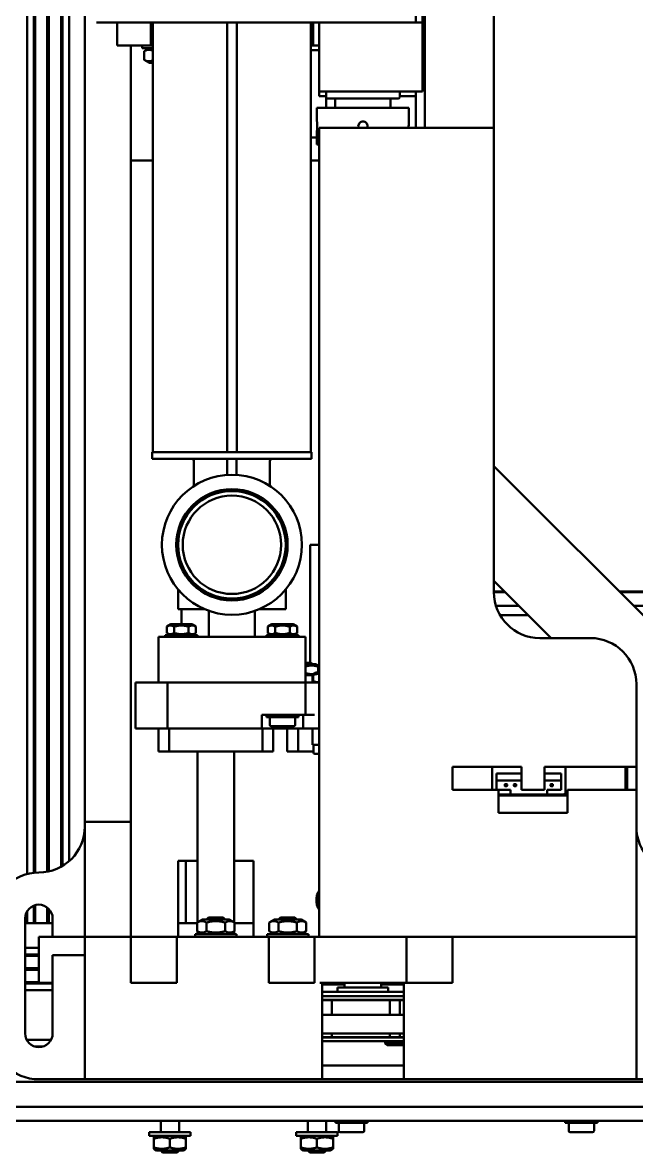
# Model space of a CAD drawing. Header units: millimetres. Extents: x -2015 to 3360, y -4745 to 2376.
# Drawn here: x 880.4 to 1014, y 1441.4 to 1687.2 of the extents above; entities that cross this region are included whole.
import ezdxf

# ---------------------------------------------------------------- set-up
doc = ezdxf.new("R2010")
doc.units = ezdxf.units.MM
doc.header["$LTSCALE"] = 8
doc.layers.add('Visible (ISO)', color=7, linetype='Continuous', lineweight=50)

msp = doc.modelspace()

# ---------------------------------------------------------------- linework, layer by layer
at = {"layer": 'Visible (ISO)'}
for p, q in [((893.98, 1513.31), (893.98, 1783.31)), ((967.98, 1783.31), (967.98, 1664.31)), ((982.98, 1664.31), (982.98, 1783.31)), ((881.4, 1501.97), (881.4, 1768.64)), ((882.86, 1502.24), (882.86, 1768.37)), ((883.14, 1502.27), (883.14, 1768.34)), ((885.78, 1502.47), (885.78, 1768.14)), ((885.98, 1502.51), (885.98, 1768.1)), ((886.18, 1502.55), (886.18, 1768.06)), ((888.82, 1503.55), (888.82, 1767.06)), ((889.11, 1503.72), (889.11, 1766.89)), ((890.56, 1504.77), (890.56, 1765.84)), ((967.48, 1717.23), (967.48, 1687.23)), ((965.98, 1690.13), (965.98, 1687.23)), ((905.61, 1687.23), (896.53, 1687.23)), ((900.98, 1687.23), (900.98, 1682.23)), ((905.61, 1687.23), (918.78, 1687.23)), ((908.31, 1682.23), (908.31, 1687.23)), ((908.79, 1687.23), (908.79, 1593.79)), ((933.18, 1687.23), (918.78, 1687.23)), ((924.93, 1687.23), (924.93, 1593.79)), ((927.03, 1687.23), (927.03, 1593.79)), ((933.18, 1687.23), (946.35, 1687.23)), ((943.18, 1687.23), (943.18, 1593.79)), ((943.66, 1687.23), (943.66, 1682.23)), ((944.98, 1687.23), (944.98, 1672.23)), ((951.16, 1687.23), (946.35, 1687.23)), ((951.16, 1687.23), (967.48, 1687.23)), ((967.48, 1687.23), (967.48, 1672.23)), ((900.98, 1682.23), (908.31, 1682.23)), ((903.98, 1682.23), (903.98, 1513.31)), ((906.44, 1682.23), (906.44, 1681.65)), ((908.79, 1681.65), (906.44, 1681.65)), ((908.04, 1681.65), (906.9, 1681)), ((908.79, 1682.23), (908.31, 1682.23)), ((943.66, 1682.23), (943.18, 1682.23)), ((943.66, 1682.23), (944.98, 1682.23)), ((906.9, 1679.11), (906.9, 1681)), ((908.04, 1678.45), (906.9, 1679.11)), ((943.18, 1681.23), (944.98, 1681.23)), ((908.04, 1678.45), (908.79, 1678.45)), ((944.98, 1672.23), (944.98, 1671.23)), ((944.98, 1672.23), (967.48, 1672.23)), ((946.48, 1672.23), (946.48, 1671.01)), ((962.48, 1672.23), (962.48, 1671.01)), ((965.98, 1671.23), (965.98, 1672.23)), ((944.98, 1671.23), (946.48, 1671.23)), ((946.48, 1671.01), (946.48, 1668.71)), ((962.18, 1670.71), (946.78, 1670.71)), ((948.48, 1670.71), (948.48, 1668.71)), ((960.48, 1670.71), (960.48, 1668.71)), ((962.48, 1671.23), (965.98, 1671.23)), ((965.98, 1664.31), (965.98, 1671.23)), ((944.48, 1668.71), (964.48, 1668.71)), ((944.48, 1665.71), (944.48, 1668.71)), ((964.48, 1665.71), (964.48, 1668.71)), ((972.98, 1664.31), (944.98, 1664.31)), ((944.98, 1664.31), (944.98, 1488.31)), ((972.98, 1664.31), (982.98, 1664.31)), ((982.98, 1563.31), (982.98, 1664.31)), ((943.18, 1662.23), (944.48, 1662.23)), ((944.48, 1660.71), (944.48, 1663.71)), ((944.98, 1660.71), (944.48, 1660.71)), ((903.98, 1657.23), (908.79, 1657.23)), ((943.18, 1657.23), (944.98, 1657.23)), ((943.31, 1593.79), (908.66, 1593.79)), ((908.66, 1592.29), (908.66, 1593.79)), ((943.31, 1592.29), (943.31, 1593.79)), ((943.31, 1592.29), (908.66, 1592.29)), ((917.73, 1591.79), (917.73, 1586.68)), ((924.98, 1592.29), (924.98, 1588.81)), ((926.98, 1588.81), (926.98, 1592.29)), ((934.23, 1586.68), (934.23, 1591.79)), ((982.98, 1590.73), (1060.94, 1512.77)), ((926.48, 1585.73), (926.48, 1585.3)), ((918.48, 1583.14), (918.48, 1582.59)), ((914.28, 1570.43), (914.28, 1573.61)), ((937.68, 1573.61), (937.68, 1570.43)), ((944.98, 1573.61), (942.98, 1573.61)), ((942.98, 1547.91), (942.98, 1573.61)), ((914.28, 1559.61), (914.28, 1563.87)), ((937.68, 1563.87), (937.68, 1559.61)), ((995.41, 1553.31), (982.98, 1565.73)), ((982.98, 1563.46), (985.26, 1563.46)), ((1010.25, 1563.47), (1011.49, 1563.47)), ((1010.26, 1563.46), (1096.51, 1563.46)), ((1011.49, 1563.47), (1013.43, 1563.47)), ((1013.43, 1563.47), (1013.73, 1563.47)), ((1013.43, 1563.46), (1013.43, 1563.47)), ((1013.73, 1563.47), (1020.43, 1563.47)), ((1013.73, 1563.46), (1013.73, 1563.47)), ((982.98, 1563.31), (985.41, 1563.31)), ((1010.41, 1563.31), (1096.51, 1563.31)), ((914.28, 1559.61), (920, 1559.61)), ((914.98, 1556.31), (914.98, 1559.61)), ((920.98, 1559.23), (920.98, 1553.61)), ((930.98, 1553.61), (930.98, 1559.23)), ((931.97, 1559.61), (937.68, 1559.61)), ((983.44, 1560.31), (988.41, 1560.31)), ((1013.41, 1560.31), (1096.51, 1560.31)), ((912.68, 1556.31), (911.81, 1555.8)), ((917.28, 1556.31), (912.68, 1556.31)), ((917.28, 1556.31), (918.16, 1555.8)), ((934.68, 1556.31), (933.81, 1555.8)), ((939.28, 1556.31), (934.68, 1556.31)), ((939.28, 1556.31), (940.16, 1555.8)), ((984.32, 1558.31), (990.41, 1558.31)), ((909.98, 1553.61), (909.98, 1543.61)), ((941.98, 1553.61), (909.98, 1553.61)), ((918.48, 1553.91), (911.48, 1553.91)), ((911.48, 1553.91), (911.48, 1553.61)), ((911.81, 1554.41), (911.81, 1555.8)), ((912.68, 1553.91), (911.81, 1554.41)), ((913.4, 1554.41), (913.4, 1555.8)), ((916.57, 1554.41), (916.57, 1555.8)), ((917.28, 1553.91), (918.16, 1554.41)), ((918.16, 1554.41), (918.16, 1555.8)), ((918.48, 1553.91), (918.48, 1553.61)), ((940.48, 1553.91), (933.48, 1553.91)), ((933.48, 1553.91), (933.48, 1553.61)), ((933.81, 1554.41), (933.81, 1555.8)), ((934.68, 1553.91), (933.81, 1554.41)), ((935.4, 1554.41), (935.4, 1555.8)), ((938.57, 1554.41), (938.57, 1555.8)), ((939.28, 1553.91), (940.16, 1554.41)), ((940.16, 1554.41), (940.16, 1555.8)), ((940.48, 1553.91), (940.48, 1553.61)), ((941.98, 1553.61), (941.98, 1543.61)), ((1003.98, 1553.31), (992.98, 1553.31)), ((941.98, 1547.91), (943.19, 1547.91)), ((944.3, 1547.61), (941.98, 1547.61)), ((943.19, 1547.91), (943.5, 1547.61)), ((944.3, 1547.61), (944.75, 1547.35)), ((944.71, 1545.81), (944.71, 1547.1)), ((944.79, 1545.81), (944.79, 1547.1)), ((941.98, 1545.21), (943.69, 1545.21)), ((943.5, 1543.61), (943.5, 1545.21)), ((943.69, 1543.91), (943.69, 1545.3)), ((944.18, 1545.81), (943.73, 1545.55)), ((944.98, 1545.81), (944.18, 1545.81)), ((909.98, 1543.61), (904.98, 1543.61)), ((904.98, 1543.61), (904.98, 1533.61)), ((910.98, 1543.61), (909.98, 1543.61)), ((911.98, 1543.61), (910.98, 1543.61)), ((911.98, 1533.61), (911.98, 1543.61)), ((911.98, 1543.61), (941.98, 1543.61)), ((943.98, 1543.61), (941.98, 1543.61)), ((941.98, 1536.61), (941.98, 1543.61)), ((943.83, 1543.61), (943.73, 1543.67)), ((943.98, 1543.61), (944.98, 1543.61)), ((1013.98, 1525.31), (1013.98, 1543.31)), ((932.48, 1533.61), (932.48, 1536.61)), ((932.48, 1536.61), (941.98, 1536.61)), ((933.48, 1536.11), (933.48, 1536.61)), ((940.48, 1536.11), (940.48, 1536.61)), ((941.48, 1533.61), (941.48, 1536.61)), ((941.98, 1536.61), (943.98, 1536.61)), ((933.48, 1536.11), (940.48, 1536.11)), ((934.23, 1534.41), (934.23, 1536.11)), ((939.43, 1534.11), (934.53, 1534.11)), ((939.73, 1534.41), (939.73, 1536.11)), ((904.98, 1533.61), (911.98, 1533.61)), ((909.98, 1533.61), (909.98, 1528.61)), ((911.98, 1533.61), (932.48, 1533.61)), ((912.36, 1533.61), (912.36, 1528.61)), ((941.48, 1533.61), (932.48, 1533.61)), ((932.61, 1533.61), (932.61, 1528.61)), ((934.98, 1533.61), (934.98, 1528.61)), ((937.98, 1533.61), (937.98, 1528.61)), ((940.36, 1533.61), (940.36, 1528.61)), ((944.98, 1533.61), (941.48, 1533.61)), ((943.48, 1533.61), (943.48, 1530.11)), ((943.48, 1530.11), (944.98, 1530.11)), ((943.73, 1528.41), (943.73, 1530.11)), ((909.98, 1528.61), (912.36, 1528.61)), ((932.61, 1528.61), (912.36, 1528.61)), ((918.48, 1528.61), (918.48, 1491.44)), ((926.48, 1528.61), (926.48, 1491.44)), ((932.61, 1528.61), (934.98, 1528.61)), ((937.98, 1528.61), (940.36, 1528.61)), ((943.73, 1528.61), (940.36, 1528.61)), ((944.98, 1528.11), (944.03, 1528.11)), ((973.98, 1520.31), (973.98, 1525.31)), ((973.98, 1525.31), (988.98, 1525.31)), ((982.58, 1525.31), (982.58, 1520.31)), ((988.98, 1525.31), (988.98, 1520.31)), ((993.98, 1525.31), (1003.98, 1525.31)), ((993.98, 1520.31), (993.98, 1525.31)), ((998.58, 1519.81), (998.58, 1525.31)), ((1013.98, 1525.31), (1003.98, 1525.31)), ((1011.58, 1525.31), (1011.58, 1520.31)), ((1011.98, 1520.31), (1011.98, 1525.31)), ((1013.98, 1525.31), (1013.98, 1520.31)), ((983.58, 1520.31), (983.58, 1523.81)), ((983.58, 1523.81), (988.98, 1523.81)), ((983.58, 1522.31), (988.98, 1522.31)), ((993.98, 1523.81), (997.58, 1523.81)), ((993.98, 1522.31), (997.58, 1522.31)), ((997.58, 1523.81), (997.58, 1520.31)), ((1011.58, 1523.31), (1011.98, 1523.31)), ((983.98, 1520.31), (973.98, 1520.31)), ((986.58, 1520.31), (983.98, 1520.31)), ((983.98, 1515.31), (983.98, 1520.31)), ((983.98, 1519.31), (986.58, 1519.31)), ((985.33, 1521.16), (985.33, 1521.46)), ((985.43, 1521.56), (985.73, 1521.56)), ((985.73, 1521.06), (985.43, 1521.06)), ((985.83, 1521.46), (985.83, 1521.16)), ((986.58, 1520.31), (986.58, 1519.31)), ((994.58, 1519.31), (986.58, 1519.31)), ((987.33, 1521.16), (987.33, 1521.46)), ((987.43, 1521.56), (987.73, 1521.56)), ((987.73, 1521.06), (987.43, 1521.06)), ((987.83, 1521.46), (987.83, 1521.16)), ((988.98, 1520.31), (993.98, 1520.31)), ((997.58, 1520.31), (994.58, 1520.31)), ((994.58, 1520.31), (994.58, 1519.31)), ((994.58, 1519.31), (998.08, 1519.31)), ((995.33, 1521.16), (995.33, 1521.46)), ((995.43, 1521.56), (995.73, 1521.56)), ((995.73, 1521.06), (995.43, 1521.06)), ((995.83, 1521.46), (995.83, 1521.16)), ((998.98, 1519.31), (998.08, 1519.31)), ((998.58, 1519.56), (998.58, 1519.81)), ((998.58, 1519.56), (998.58, 1519.31)), ((998.98, 1519.56), (998.58, 1519.56)), ((998.58, 1519.31), (998.98, 1519.31)), ((1003.98, 1520.31), (998.98, 1520.31)), ((998.98, 1520.31), (998.98, 1515.31)), ((1003.98, 1520.31), (1013.98, 1520.31)), ((1013.98, 1488.31), (1013.98, 1520.31)), ((983.98, 1519.06), (998.98, 1519.06)), ((998.98, 1515.31), (983.98, 1515.31)), ((893.98, 1513.31), (893.98, 1488.31)), ((903.98, 1513.31), (893.98, 1513.31)), ((903.98, 1488.31), (903.98, 1513.31)), ((914.25, 1504.81), (914.25, 1488.31)), ((918.48, 1504.81), (914.25, 1504.81)), ((915.98, 1504.81), (915.98, 1491.31)), ((930.71, 1504.81), (926.48, 1504.81)), ((930.71, 1488.31), (930.71, 1504.81)), ((944.52, 1497.54), (944.93, 1498.27)), ((944.98, 1498.31), (944.97, 1498.31)), ((882.86, 1491.31), (882.86, 1495.09)), ((883.14, 1491.31), (883.14, 1495.19)), ((885.78, 1491.31), (885.78, 1494.71)), ((944.52, 1495.07), (944.93, 1494.34)), ((880.98, 1467.31), (880.98, 1492.31)), ((881.4, 1491.31), (881.4, 1493.84)), ((885.98, 1491.31), (885.98, 1494.54)), ((886.18, 1491.31), (886.18, 1494.34)), ((886.98, 1492.31), (886.98, 1488.31)), ((920.91, 1492.51), (920.48, 1492.08)), ((920.91, 1492.51), (924.05, 1492.51)), ((924.05, 1492.51), (924.48, 1492.08)), ((936.55, 1492.51), (936.12, 1492.08)), ((936.55, 1492.51), (939.69, 1492.51)), ((939.69, 1492.51), (940.12, 1492.08)), ((944.98, 1494.31), (944.97, 1494.31)), ((881.4, 1491.31), (880.98, 1491.31)), ((881.9, 1491.31), (881.4, 1491.31)), ((886.98, 1491.31), (881.9, 1491.31)), ((915.48, 1491.31), (914.25, 1491.31)), ((915.48, 1491.31), (915.98, 1491.31)), ((915.98, 1491.31), (918.44, 1491.31)), ((919.58, 1492.08), (918.44, 1491.42)), ((918.44, 1489.53), (918.44, 1491.42)), ((925.38, 1492.08), (919.58, 1492.08)), ((920.46, 1489.53), (920.46, 1491.42)), ((924.5, 1489.53), (924.5, 1491.42)), ((925.38, 1492.08), (926.53, 1491.42)), ((926.53, 1489.53), (926.53, 1491.42)), ((926.53, 1491.31), (930.71, 1491.31)), ((935.22, 1492.08), (934.08, 1491.42)), ((934.08, 1489.53), (934.08, 1491.42)), ((941.02, 1492.08), (935.22, 1492.08)), ((936.1, 1489.53), (936.1, 1491.42)), ((940.14, 1489.53), (940.14, 1491.42)), ((941.02, 1492.08), (942.16, 1491.42)), ((942.16, 1489.53), (942.16, 1491.42)), ((893.98, 1488.31), (883.98, 1488.31)), ((883.98, 1478.31), (883.98, 1488.31)), ((893.98, 1488.31), (903.98, 1488.31)), ((893.98, 1488.31), (893.98, 1457.31)), ((903.98, 1488.31), (903.98, 1478.31)), ((913.98, 1488.31), (903.98, 1488.31)), ((933.98, 1488.31), (913.98, 1488.31)), ((913.98, 1478.31), (913.98, 1488.31)), ((926.98, 1488.88), (917.98, 1488.88)), ((917.98, 1488.88), (917.98, 1488.31)), ((919.58, 1488.88), (918.44, 1489.53)), ((918.48, 1489.51), (918.48, 1488.88)), ((925.38, 1488.88), (926.53, 1489.53)), ((926.48, 1489.51), (926.48, 1488.88)), ((926.98, 1488.88), (926.98, 1488.31)), ((942.62, 1488.88), (933.62, 1488.88)), ((933.62, 1488.88), (933.62, 1488.31)), ((933.98, 1488.31), (933.98, 1478.31)), ((943.98, 1488.31), (933.98, 1488.31)), ((935.22, 1488.88), (934.08, 1489.53)), ((941.02, 1488.88), (942.16, 1489.53)), ((942.62, 1488.88), (942.62, 1488.31)), ((963.98, 1488.31), (943.98, 1488.31)), ((943.98, 1478.31), (943.98, 1488.31)), ((944.98, 1488.31), (963.98, 1488.31)), ((963.98, 1488.31), (963.98, 1478.31)), ((973.98, 1488.31), (963.98, 1488.31)), ((1003.98, 1488.31), (973.98, 1488.31)), ((973.98, 1478.31), (973.98, 1488.31)), ((973.98, 1488.31), (1003.98, 1488.31)), ((1003.98, 1488.31), (1013.98, 1488.31)), ((1013.98, 1488.31), (1003.98, 1488.31)), ((1013.98, 1457.31), (1013.98, 1488.31)), ((883.98, 1485.89), (880.98, 1485.89)), ((883.98, 1484.43), (880.98, 1484.43)), ((883.98, 1484.14), (880.98, 1484.14)), ((886.98, 1484.31), (893.98, 1484.31)), ((886.98, 1478.31), (886.98, 1484.31)), ((883.98, 1481.51), (880.98, 1481.51)), ((883.98, 1481.31), (880.98, 1481.31)), ((883.98, 1481.11), (880.98, 1481.11)), ((883.98, 1478.47), (880.98, 1478.47)), ((886.98, 1478.18), (880.98, 1478.18)), ((886.98, 1478.31), (883.98, 1478.31)), ((886.98, 1478.31), (886.98, 1467.31)), ((903.98, 1478.31), (913.98, 1478.31)), ((933.98, 1478.31), (943.98, 1478.31)), ((945.1, 1478.31), (963.86, 1478.31)), ((945.6, 1457.31), (945.6, 1478.31)), ((950.48, 1477.91), (945.6, 1477.91)), ((950.48, 1478.31), (950.48, 1477.31)), ((958.48, 1478.31), (958.48, 1477.31)), ((963.36, 1477.91), (958.48, 1477.91)), ((963.36, 1478.31), (963.36, 1457.31)), ((963.98, 1478.31), (973.98, 1478.31)), ((886.98, 1476.73), (880.98, 1476.73)), ((963.36, 1476.31), (945.6, 1476.31)), ((963.36, 1475.42), (945.6, 1475.42)), ((959.98, 1477.31), (948.98, 1477.31)), ((948.98, 1476.31), (948.98, 1477.31)), ((959.98, 1476.31), (959.98, 1477.31)), ((963.36, 1474.63), (945.6, 1474.63)), ((945.78, 1474.51), (945.6, 1474.51)), ((945.65, 1474.51), (945.65, 1471.31)), ((945.78, 1474.51), (946.04, 1474.51)), ((947.91, 1474.51), (946.04, 1474.51)), ((947.74, 1474.51), (947.74, 1471.31)), ((947.91, 1474.51), (948.2, 1474.51)), ((950.21, 1474.51), (948.2, 1474.51)), ((950.21, 1474.51), (950.51, 1474.51)), ((952.61, 1474.51), (950.51, 1474.51)), ((952.61, 1474.51), (952.92, 1474.51)), ((955.06, 1474.51), (952.92, 1474.51)), ((955.06, 1474.51), (955.37, 1474.51)), ((957.5, 1474.51), (955.37, 1474.51)), ((957.5, 1474.51), (957.8, 1474.51)), ((959.86, 1474.51), (957.8, 1474.51)), ((959.86, 1474.51), (960.15, 1474.51)), ((962.08, 1474.51), (960.15, 1474.51)), ((960.34, 1471.31), (960.34, 1474.51)), ((962.08, 1474.51), (962.35, 1474.51)), ((963.36, 1474.51), (962.35, 1474.51)), ((962.5, 1471.31), (962.5, 1474.51)), ((963.36, 1471.31), (945.6, 1471.31)), ((886.63, 1465.89), (881.34, 1465.89)), ((963.36, 1467.31), (945.6, 1467.31)), ((945.6, 1466.51), (945.78, 1466.51)), ((945.6, 1466.38), (963.36, 1466.38)), ((945.6, 1465.59), (963.36, 1465.59)), ((945.65, 1467.31), (945.65, 1466.51)), ((946.04, 1466.51), (945.78, 1466.51)), ((946.04, 1466.51), (947.91, 1466.51)), ((947.74, 1467.31), (947.74, 1466.51)), ((948.2, 1466.51), (947.91, 1466.51)), ((948.2, 1466.51), (950.21, 1466.51)), ((950.51, 1466.51), (950.21, 1466.51)), ((950.51, 1466.51), (952.61, 1466.51)), ((952.92, 1466.51), (952.61, 1466.51)), ((952.92, 1466.51), (955.06, 1466.51)), ((955.37, 1466.51), (955.06, 1466.51)), ((955.37, 1466.51), (957.5, 1466.51)), ((957.8, 1466.51), (957.5, 1466.51)), ((957.8, 1466.51), (959.86, 1466.51)), ((959.35, 1465.11), (959.35, 1465.59)), ((963.36, 1465.11), (959.35, 1465.11)), ((959.75, 1464.71), (959.35, 1465.11)), ((960.15, 1466.51), (959.86, 1466.51)), ((960.15, 1466.51), (962.08, 1466.51)), ((960.34, 1466.51), (960.34, 1467.31)), ((962.35, 1466.51), (962.08, 1466.51)), ((962.35, 1466.51), (963.36, 1466.51)), ((962.5, 1466.51), (962.5, 1467.31)), ((884.84, 1464.43), (883.13, 1464.43)), ((959.75, 1464.71), (963.36, 1464.71)), ((945.6, 1460.31), (963.36, 1460.31)), ((1146.51, 1456.73), (486.51, 1456.73)), ((883.98, 1457.31), (893.98, 1457.31)), ((903.98, 1457.31), (893.98, 1457.31)), ((945.1, 1457.31), (903.98, 1457.31)), ((945.6, 1457.31), (945.1, 1457.31)), ((945.6, 1457.31), (963.36, 1457.31)), ((963.86, 1457.31), (963.36, 1457.31)), ((1003.98, 1457.31), (963.86, 1457.31)), ((1013.98, 1457.31), (1003.98, 1457.31)), ((1013.98, 1457.31), (1023.98, 1457.31)), ((476.51, 1451.31), (1156.51, 1451.31)), ((476.51, 1448.31), (1156.51, 1448.31)), ((910.48, 1448.31), (910.48, 1445.83)), ((914.48, 1448.31), (914.48, 1445.83)), ((942.48, 1448.31), (942.48, 1445.83)), ((946.48, 1448.31), (946.48, 1445.83)), ((948.51, 1447.81), (948.51, 1448.31)), ((955.51, 1447.81), (955.51, 1448.31)), ((998.51, 1447.81), (998.51, 1448.31)), ((1005.51, 1447.81), (1005.51, 1448.31)), ((907.98, 1445.83), (916.98, 1445.83)), ((907.98, 1445.03), (907.98, 1445.83)), ((916.98, 1445.03), (916.98, 1445.83)), ((939.98, 1445.83), (948.98, 1445.83)), ((939.98, 1445.03), (939.98, 1445.83)), ((948.51, 1447.81), (955.51, 1447.81)), ((948.98, 1445.03), (948.98, 1445.83)), ((949.26, 1446.11), (949.26, 1447.81)), ((954.46, 1445.81), (949.56, 1445.81)), ((954.76, 1446.11), (954.76, 1447.81)), ((998.51, 1447.81), (1005.51, 1447.81)), ((999.26, 1446.11), (999.26, 1447.81)), ((1004.46, 1445.81), (999.56, 1445.81)), ((1004.76, 1446.11), (1004.76, 1447.81)), ((907.98, 1445.03), (916.98, 1445.03)), ((909.58, 1445.03), (908.98, 1444.69)), ((908.98, 1444.38), (908.98, 1444.69)), ((908.98, 1444.38), (908.98, 1442.49)), ((912.48, 1444.38), (912.48, 1442.49)), ((915.38, 1445.03), (915.98, 1444.69)), ((915.98, 1444.69), (915.98, 1444.38)), ((915.98, 1444.38), (915.98, 1442.49)), ((939.98, 1445.03), (948.98, 1445.03)), ((941.58, 1445.03), (940.98, 1444.69)), ((940.98, 1444.38), (940.98, 1444.69)), ((940.98, 1444.38), (940.98, 1442.49)), ((944.48, 1444.38), (944.48, 1442.49)), ((947.38, 1445.03), (947.98, 1444.69)), ((947.98, 1444.69), (947.98, 1444.38)), ((947.98, 1444.38), (947.98, 1442.49)), ((908.98, 1442.18), (908.98, 1442.49)), ((909.58, 1441.83), (908.98, 1442.18)), ((909.58, 1441.83), (915.38, 1441.83)), ((910.91, 1441.41), (910.48, 1441.83)), ((914.05, 1441.41), (910.91, 1441.41)), ((914.05, 1441.41), (914.48, 1441.83)), ((915.38, 1441.83), (915.98, 1442.18)), ((915.98, 1442.49), (915.98, 1442.18)), ((940.98, 1442.18), (940.98, 1442.49)), ((941.58, 1441.83), (940.98, 1442.18)), ((941.58, 1441.83), (947.38, 1441.83)), ((942.91, 1441.41), (942.48, 1441.83)), ((946.05, 1441.41), (942.91, 1441.41)), ((946.05, 1441.41), (946.48, 1441.83)), ((947.38, 1441.83), (947.98, 1442.18)), ((947.98, 1442.49), (947.98, 1442.18))]:
    msp.add_line(p, q, dxfattribs=at)
for radius in [15.23, 12.12, 11.7, 10.7]:
    msp.add_circle((925.98, 1573.61), radius, dxfattribs=at)
for centre, radius, start, end in [((946.78, 1671.01), 0.3, 180, 270), ((962.18, 1671.01), 0.3, 270, 0), ((917.23, 1591.79), 0.5, 0, 90), ((934.73, 1591.79), 0.5, 90, 180), ((917.23, 1586.68), 0.5, 303.8099, 0), ((934.73, 1586.68), 0.5, 180, 236.1901), ((992.98, 1563.31), 10, 180, 270), ((1003.98, 1543.31), 10, 0, 90), ((934.53, 1534.41), 0.3, 180, 270), ((939.43, 1534.41), 0.3, 270, 0), ((944.03, 1528.41), 0.3, 180, 270), ((985.43, 1521.46), 0.1, 90, 180), ((985.43, 1521.16), 0.1, 180, 270), ((985.73, 1521.46), 0.1, 0, 90), ((985.73, 1521.16), 0.1, 270, 0), ((987.43, 1521.46), 0.1, 90, 180), ((987.43, 1521.16), 0.1, 180, 270), ((987.73, 1521.46), 0.1, 0, 90), ((987.73, 1521.16), 0.1, 270, 0), ((995.43, 1521.46), 0.1, 90, 180), ((995.43, 1521.16), 0.1, 180, 270), ((995.73, 1521.46), 0.1, 0, 90), ((995.73, 1521.16), 0.1, 270, 0), ((998.08, 1519.81), 0.5, 270, 0), ((883.98, 1512.31), 10, 270, 0), ((1023.98, 1512.31), 10, 180, 270), ((883.98, 1492.31), 10, 90, 180), ((883.98, 1492.31), 3, 0, 180), ((883.98, 1467.31), 10, 180, 270), ((883.98, 1467.31), 3, 180, 0), ((949.56, 1446.11), 0.3, 180, 270), ((954.46, 1446.11), 0.3, 270, 0), ((999.56, 1446.11), 0.3, 180, 270), ((1004.46, 1446.11), 0.3, 270, 0)]:
    msp.add_arc(centre, radius, start, end, dxfattribs=at)
for centre, major_axis, start_param, end_param in [((944.54, 1496.31), (0, 1.26), 0.188293, 2.9533), ((944.97, 1496.31), (0, -2), 3.141593, 6.283185)]:
    msp.add_ellipse(centre, major_axis=major_axis, ratio=0.107444, start_param=start_param, end_param=end_param, dxfattribs=at)
for points, weights in [([(908.79, 1681.07), (907.86, 1681.55), (906.9, 1681)], [1.01668941415, 1.14584941857, 1]), ([(906.9, 1679.11), (907.86, 1678.56), (908.79, 1679.04)], [1, 1.14584941857, 1.01668941415]), ([(913.4, 1555.8), (912.6, 1556.26), (911.81, 1555.8)], [1, 1.15470053838, 1]), ([(916.57, 1555.8), (914.98, 1556.26), (913.4, 1555.8)], [1, 1.15470053838, 1]), ([(918.16, 1555.8), (917.37, 1556.26), (916.57, 1555.8)], [1, 1.15470053838, 1]), ([(935.4, 1555.8), (934.6, 1556.26), (933.81, 1555.8)], [1, 1.15470053838, 1]), ([(938.57, 1555.8), (936.98, 1556.26), (935.4, 1555.8)], [1, 1.15470053838, 1]), ([(940.16, 1555.8), (939.37, 1556.26), (938.57, 1555.8)], [1, 1.15470053838, 1]), ([(911.81, 1554.41), (912.6, 1553.95), (913.4, 1554.41)], [1, 1.15470053838, 1]), ([(913.4, 1554.41), (914.98, 1553.95), (916.57, 1554.41)], [1, 1.15470053838, 1]), ([(916.57, 1554.41), (917.37, 1553.95), (918.16, 1554.41)], [1, 1.15470053838, 1]), ([(933.81, 1554.41), (934.6, 1553.95), (935.4, 1554.41)], [1, 1.15470053838, 1]), ([(935.4, 1554.41), (936.98, 1553.95), (938.57, 1554.41)], [1, 1.15470053838, 1]), ([(938.57, 1554.41), (939.37, 1553.95), (940.16, 1554.41)], [1, 1.15470053838, 1]), ([(944.71, 1547.1), (943.34, 1547.55), (941.98, 1547.12)], [1, 1.15144378144, 1.00637639133]), ([(944.79, 1547.1), (944.75, 1547.56), (944.71, 1547.1)], [1, 1.15470053838, 1]), ([(941.98, 1545.69), (942.9, 1545.4), (943.72, 1545.49)], [1.00637639133, 1.10029029967, 1.06993563983]), ([(943.69, 1545.3), (943.71, 1545.54), (943.73, 1545.55)], [1, 1.07362595019, 1.07717094787]), ([(944.98, 1545.55), (944.38, 1545.53), (943.69, 1545.3)], [1.0771496732, 1.07341121423, 1]), ([(943.69, 1543.91), (944.38, 1543.68), (944.98, 1543.67)], [1, 1.07341121423, 1.0771496732]), ([(943.73, 1543.67), (943.71, 1543.68), (943.69, 1543.91)], [1.07717094787, 1.07362595019, 1]), ([(920.46, 1491.42), (919.45, 1492), (918.44, 1491.42)], [1, 1.15470053838, 1]), ([(924.5, 1491.42), (922.48, 1492), (920.46, 1491.42)], [1, 1.15470053838, 1]), ([(926.53, 1491.42), (925.51, 1492), (924.5, 1491.42)], [1, 1.15470053838, 1]), ([(936.1, 1491.42), (935.09, 1492), (934.08, 1491.42)], [1, 1.15470053838, 1]), ([(940.14, 1491.42), (938.12, 1492), (936.1, 1491.42)], [1, 1.15470053838, 1]), ([(942.16, 1491.42), (941.15, 1492), (940.14, 1491.42)], [1, 1.15470053838, 1]), ([(918.44, 1489.53), (919.45, 1488.95), (920.46, 1489.53)], [1, 1.15470053838, 1]), ([(920.46, 1489.53), (922.48, 1488.95), (924.5, 1489.53)], [1, 1.15470053838, 1]), ([(924.5, 1489.53), (925.51, 1488.95), (926.53, 1489.53)], [1, 1.15470053838, 1]), ([(934.08, 1489.53), (935.09, 1488.95), (936.1, 1489.53)], [1, 1.15470053838, 1]), ([(936.1, 1489.53), (938.12, 1488.95), (940.14, 1489.53)], [1, 1.15470053838, 1]), ([(940.14, 1489.53), (941.15, 1488.95), (942.16, 1489.53)], [1, 1.15470053838, 1]), ([(912.48, 1444.38), (910.73, 1444.96), (908.98, 1444.38)], [1, 1.15470053838, 1]), ([(915.98, 1444.38), (914.23, 1444.96), (912.48, 1444.38)], [1, 1.15470053838, 1]), ([(944.48, 1444.38), (942.73, 1444.96), (940.98, 1444.38)], [1, 1.15470053838, 1]), ([(947.98, 1444.38), (946.23, 1444.96), (944.48, 1444.38)], [1, 1.15470053838, 1]), ([(908.98, 1442.49), (910.73, 1441.91), (912.48, 1442.49)], [1, 1.15470053838, 1]), ([(912.48, 1442.49), (914.23, 1441.91), (915.98, 1442.49)], [1, 1.15470053838, 1]), ([(940.98, 1442.49), (942.73, 1441.91), (944.48, 1442.49)], [1, 1.15470053838, 1]), ([(944.48, 1442.49), (946.23, 1441.91), (947.98, 1442.49)], [1, 1.15470053838, 1])]:
    msp.add_rational_spline(points, weights, degree=2, dxfattribs=at)
for points, knots in [([(944.48, 1665.71), (944.48, 1665.71), (944.49, 1665.68), (944.5, 1665.58), (944.5, 1665.5), (944.52, 1665.32), (944.52, 1665.21), (944.53, 1664.96), (944.53, 1664.83), (944.53, 1664.58), (944.53, 1664.45), (944.52, 1664.2), (944.52, 1664.09), (944.5, 1663.91), (944.5, 1663.83), (944.49, 1663.73), (944.48, 1663.71), (944.48, 1663.71)], [0.1507829, 0.1507829, 0.1507829, 0.1507829, 0.1884785, 0.1884785, 0.2261742, 0.2261742, 0.26387, 0.26387, 0.3015657, 0.3015657, 0.3392615, 0.3392615, 0.3769573, 0.3769573, 0.414653, 0.414653, 0.4523486, 0.4523486, 0.4523486, 0.4523486]), ([(953.57, 1664.31), (953.56, 1664.31), (953.56, 1664.32), (953.51, 1664.45), (953.48, 1664.58), (953.48, 1664.83), (953.51, 1664.96), (953.61, 1665.21), (953.69, 1665.32), (953.87, 1665.5), (953.98, 1665.58), (954.22, 1665.68), (954.36, 1665.71), (954.61, 1665.71), (954.74, 1665.68), (954.99, 1665.58), (955.1, 1665.5), (955.28, 1665.32), (955.36, 1665.21), (955.46, 1664.96), (955.48, 1664.83), (955.48, 1664.71)], [0.2621084, 0.2621084, 0.2621084, 0.2621084, 0.26387, 0.26387, 0.3015657, 0.3015657, 0.3392615, 0.3392615, 0.3769573, 0.3769573, 0.414653, 0.414653, 0.4523486, 0.4523486, 0.4900443, 0.4900443, 0.5277399, 0.5277399, 0.5654357, 0.5654357, 0.6031315, 0.6031315, 0.6031315, 0.6031315]), ([(955.48, 1664.71), (955.48, 1664.58), (955.46, 1664.45), (955.41, 1664.32), (955.4, 1664.31), (955.4, 1664.31)], [0, 0, 0, 0, 0.03769578, 0.03769578, 0.03945735, 0.03945735, 0.03945735, 0.03945735]), ([(964.44, 1664.31), (964.44, 1664.31), (964.44, 1664.32), (964.44, 1664.45), (964.43, 1664.58), (964.43, 1664.83), (964.44, 1664.96), (964.45, 1665.21), (964.45, 1665.32), (964.46, 1665.5), (964.47, 1665.58), (964.48, 1665.68), (964.48, 1665.71), (964.48, 1665.71)], [0.2621084, 0.2621084, 0.2621084, 0.2621084, 0.26387, 0.26387, 0.3015657, 0.3015657, 0.3392615, 0.3392615, 0.3769573, 0.3769573, 0.414653, 0.414653, 0.4523486, 0.4523486, 0.4523486, 0.4523486])]:
    msp.add_open_spline(points, degree=3, knots=knots, dxfattribs=at)

doc.saveas('drawing.dxf')
